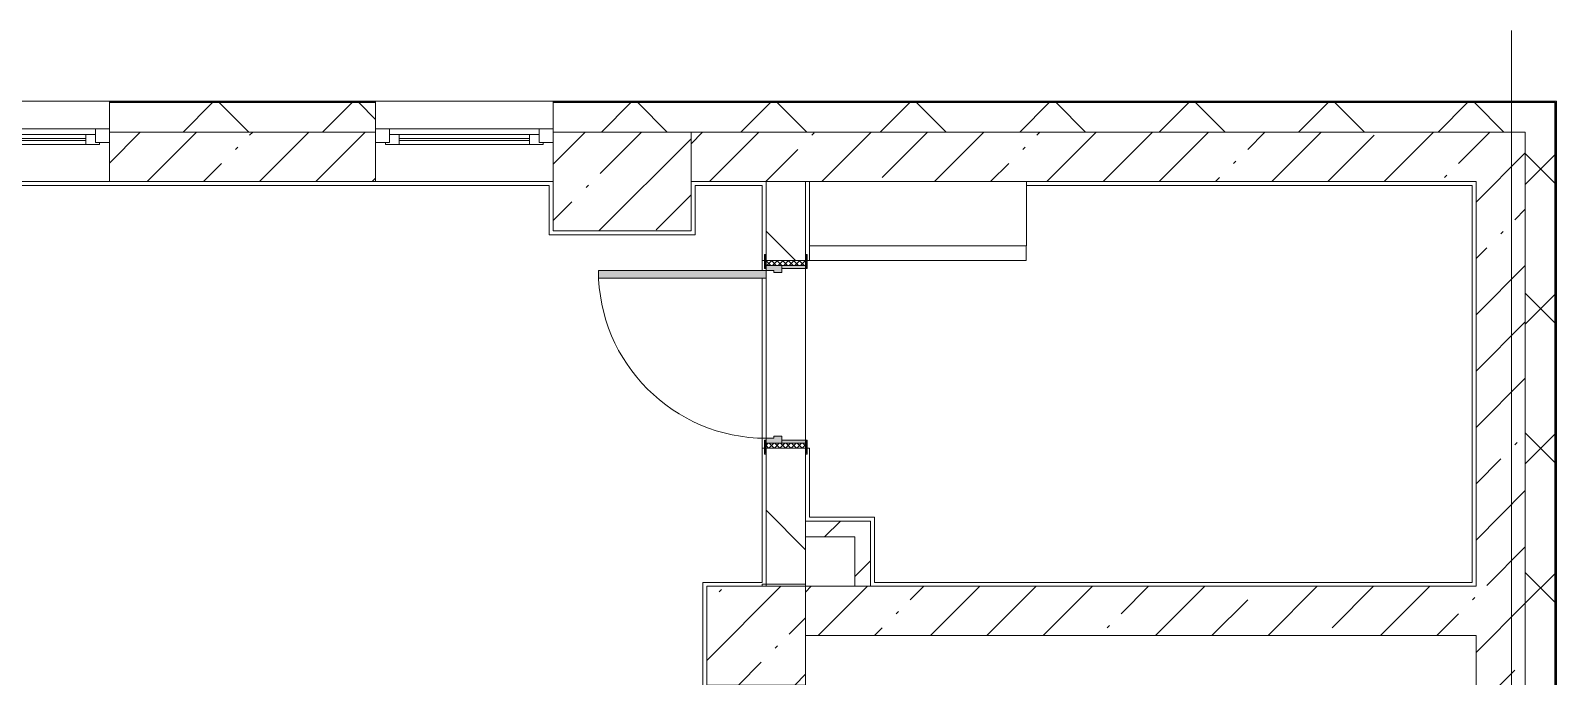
# Model space of a CAD drawing. Header units: millimetres. Extents: x -5507 to 191320, y -8553 to 29000.
# Drawn here: x 179840 to 187578, y 18643 to 21915 of the extents above; entities that cross this region are included whole.
import ezdxf

# ---------------------------------------------------------------- set-up
doc = ezdxf.new("R2010")
doc.units = ezdxf.units.MM
for name, color, linetype, lineweight, true_color in [('A-DOOR-1', 7, 'Continuous', 5, 0xaaaaaa), ('A-DOOR-2', 7, 'Continuous', 5, 0xe2e2e2), ('A-DOOR-FRAM-1', 7, 'Continuous', 5, 0xe2e2e2), ('A-DOOR-FRAM-2', 7, 'Continuous', 5, 0xaaaaaa), ('A-FLOR-2', 7, 'Continuous', 5, 0xaaaaaa)]:
    doc.layers.add(name, color=color, linetype=linetype, lineweight=lineweight, true_color=true_color)
for name, color, linetype, lineweight in [('A-GLAZ-2', 7, 'Continuous', 5), ('A-WALL', 7, 'Continuous', 9), ('A-WALL-4', 7, 'Continuous', 5), ('I-WALL-2', 7, 'Continuous', 5), ('S-COLS-2', 7, 'Continuous', 5), ('Оси', 7, 'Continuous', 9)]:
    doc.layers.add(name, color=color, linetype=linetype, lineweight=lineweight)
pattern_1 = [(45, (62340, 0), (-285.1231, 285.1231), []), (45, (62625.1, 0), (-285.1231, 285.1231), [504.031, -100.806, 16.764, -84.042])]
pattern_2 = [(45, (62340, 0), (-353.5534, 353.5534), []), (135, (62340, 0), (-353.5534, -353.5534), [])]
pattern_3 = [(45, (62339.98, 0), (-176.7767, 176.7767), [])]

# ---------------------------------------------------------------- blocks, each defined once
blk = doc.blocks.new('120_Окно_СКБ_1Ст - 120_Окно_СКБ_1Ст 900х2500_h_ с форточкой-22876038-3_5_1_птичка')
at = {"layer": 'A-GLAZ-2'}
for p, q in [((-450, -127), (-450, -57)), ((-450, -57), (-380, -57)), ((450, -57), (-450, -57)), ((-380, -57), (-380, -127)), ((380, -127), (380, -57)), ((380, -57), (450, -57)), ((450, -57), (450, -127)), ((-380, -127), (-450, -127)), ((-450, -127), (-400, -127)), ((-380, -127), (-400, -127)), ((-400, -127), (-400, -137)), ((-400, -137), (400, -137)), ((400, -137), (-400, -137)), ((380, -87), (-380, -87)), ((-380, -87), (-380, -127)), ((-330, -137), (-330, -87)), ((-330, -107), (330, -107)), ((330, -117), (-330, -117)), ((330, -137), (330, -87)), ((380, -127), (380, -87)), ((450, -127), (380, -127)), ((400, -127), (380, -127)), ((400, -127), (450, -127)), ((400, -137), (400, -127))]:
    blk.add_line(p, q, dxfattribs=at)
blk = doc.blocks.new('110_Дверь_СКБ_1Ст_Внутренняя1 - Д-8 950x2100h_охрана-V84-3_5_1_птичка')
at = {"layer": 'A-DOOR-1'}
h = blk.add_hatch(dxfattribs=at)
h.set_pattern_fill('FP_68', color=256, style=0, pattern_type=2)
h.set_pattern_definition([(135, (1826.41, 164.685), (-14.14214, -14.14214), []), (225, (1826.41, 164.685), (14.14214, -14.14214), [])])
h.paths.add_polyline_path([(487.5, 100), (462.5, 100), (462.5, -100), (487.5, -100), (487.5, -35.9)])
at = {"layer": 'A-DOOR-2'}
h = blk.add_hatch(color=256, dxfattribs=at)
h.paths.add_polyline_path([(-412.5, 100), (-437.5, 100), (-437.5, 20), (-402.5, 20), (-402.5, 60), (-412.5, 60)])
h.paths.add_polyline_path([(444.2, 100), (437.5, 100), (437.5, 60), (427.5, 60), (427.5, 20), (462.5, 20), (462.5, 100)])
at = {"layer": 'A-DOOR-FRAM-1'}
for points in [[(397.5, 950), (397.5, 100), (437.5, 100), (437.5, 950)], [(-422.5, 108), (-492.5, 108), (-488, 100), (-422.5, 100)], [(517.5, 108), (447.5, 108), (447.5, 100), (517.5, 100)], [(-422.5, 20), (-437.5, 20), (-437.5, -100), (-422.5, -100), (-422.5, -35.9)], [(462.5, 20), (447.5, 20), (447.5, -100), (462.5, -100), (462.5, -35.9)], [(-422.5, -100), (-492.5, -100), (-488, -108), (-422.5, -108)], [(447.5, -100), (447.5, -108), (517.5, -108), (517.5, -100)]]:
    blk.add_hatch(color=256, dxfattribs=at).paths.add_polyline_path(points)
at = {"layer": 'A-DOOR-FRAM-2'}
h = blk.add_hatch(dxfattribs=at)
h.set_pattern_fill('FP_69', color=256, style=0, pattern_type=2)
h.set_pattern_definition([(45, (-296.384, 164.685), (-14.1421, 14.1421), []), (135, (-296.384, 164.685), (-14.1421, -14.1421), [])])
h.paths.add_polyline_path([(-437.5, 100), (-462.5, 100), (-462.5, -100), (-437.5, -100), (-437.5, -35.9)])
at = {"layer": 'A-DOOR-1'}
for p, q in [((437.5, 950), (397.5, 950)), ((397.5, 950), (397.5, 100)), ((437.5, 100), (437.5, 950)), ((397.5, 100), (437.5, 100))]:
    blk.add_line(p, q, dxfattribs=at)
blk.add_arc((437.5, 100), 850, 90, 180, dxfattribs=at)
at = {"layer": 'A-DOOR-FRAM-2'}
for p, q in [((-422.5, 108), (-492.5, 108)), ((-492.5, 108), (-492.5, 100)), ((-492.5, 100), (-422.5, 100)), ((-437.5, 100), (-462.5, 100)), ((-462.5, 100), (-462.5, -100)), ((-412.5, 100), (-437.5, 100)), ((-437.5, 100), (-437.5, 20)), ((-437.5, -100), (-437.5, 100)), ((-422.5, 100), (-437.5, 100)), ((-437.5, 100), (-437.5, 99)), ((-437.5, 99), (-422.5, 99)), ((-422.5, 100), (-422.5, 108)), ((-422.5, 99), (-422.5, 100)), ((-412.5, 60), (-412.5, 100)), ((437.5, 100), (437.5, 60)), ((462.5, 100), (437.5, 100)), ((517.5, 108), (447.5, 108)), ((447.5, 108), (447.5, 100)), ((462.5, 100), (447.5, 100)), ((447.5, 100), (447.5, 99)), ((447.5, 100), (517.5, 100)), ((447.5, 99), (462.5, 99)), ((462.5, 20), (462.5, 100)), ((487.5, 100), (462.5, 100)), ((462.5, 100), (462.5, -100)), ((462.5, 99), (462.5, 100)), ((487.5, -100), (487.5, 100)), ((517.5, 100), (517.5, 108)), ((-437.5, 20), (-402.5, 20)), ((-422.5, 20), (-437.5, 20)), ((-437.5, 20), (-437.5, -100)), ((-422.5, -100), (-422.5, 20)), ((-402.5, 60), (-412.5, 60)), ((-402.5, 20), (-402.5, 60)), ((437.5, 60), (427.5, 60)), ((427.5, 60), (427.5, 20)), ((427.5, 20), (462.5, 20)), ((462.5, 20), (447.5, 20)), ((447.5, 20), (447.5, -100)), ((462.5, -100), (462.5, 20)), ((-422.5, -100), (-492.5, -100)), ((-492.5, -100), (-492.5, -108)), ((-492.5, -108), (-422.5, -108)), ((-462.5, -100), (-437.5, -100)), ((-437.5, -100), (-422.5, -100)), ((-422.5, -108), (-422.5, -100)), ((447.5, -100), (462.5, -100)), ((517.5, -100), (447.5, -100)), ((447.5, -100), (447.5, -108)), ((447.5, -108), (517.5, -108)), ((462.5, -100), (487.5, -100)), ((517.5, -108), (517.5, -100))]:
    blk.add_line(p, q, dxfattribs=at)
blk = doc.blocks.new('120_Окно_СКБ_1Ст - 120_Окно_СКБ_1Ст 900х2500_h_ с форточкой-V76-3_5_1_птичка')
at = {"layer": 'A-GLAZ-2'}
for p, q in [((-450, -127), (-450, -57)), ((-450, -57), (-380, -57)), ((450, -57), (-450, -57)), ((-380, -57), (-380, -127)), ((380, -127), (380, -57)), ((380, -57), (450, -57)), ((450, -57), (450, -127)), ((-380, -127), (-450, -127)), ((-450, -127), (-400, -127)), ((-380, -127), (-400, -127)), ((-400, -127), (-400, -137)), ((-400, -137), (400, -137)), ((400, -137), (-400, -137)), ((380, -87), (-380, -87)), ((-380, -87), (-380, -127)), ((-330, -137), (-330, -87)), ((-330, -107), (330, -107)), ((330, -117), (-330, -117)), ((330, -137), (330, -87)), ((380, -127), (380, -87)), ((450, -127), (380, -127)), ((400, -127), (380, -127)), ((400, -127), (449.8, -127)), ((400, -137), (400, -127))]:
    blk.add_line(p, q, dxfattribs=at)
blk = doc.blocks.new('BSC_Колонна _Прямоугольная - 700х500-23282984-3_5_1_птичка')
at = {"layer": 'S-COLS-2'}
h = blk.add_hatch(dxfattribs=at)
h.set_pattern_fill('FP_113', color=256, style=0, pattern_type=2)
h.set_pattern_definition([(45, (-120500, -21150), (-285.1231, 285.1231), []), (45, (-120214.88, -21150), (-285.1231, 285.1231), [504.031, -100.806, 16.764, -84.042])])
h.paths.add_polyline_path([(-350, -250), (350, -250), (350, 250), (-350, 250)])
for p, q in [((350, 250), (-350, 250)), ((-350, 250), (-350, -250)), ((350, -250), (350, 250)), ((-350, -250), (350, -250))]:
    blk.add_line(p, q, dxfattribs=at)
blk = doc.blocks.new('BSC_Колонна _Прямоугольная - 500х500-V128-3_5_1_птичка')
at = {"layer": 'S-COLS-2'}
h = blk.add_hatch(dxfattribs=at)
h.set_pattern_fill('FP_142', color=256, style=0, pattern_type=2)
h.set_pattern_definition([(45, (-121180, -18850), (-285.1231, 285.1231), []), (45, (-120894.88, -18850), (-285.1231, 285.1231), [504.031, -100.806, 16.764, -84.042])])
h.paths.add_polyline_path([(250, -250), (250, 250), (-250, 250), (-250, -250)])
for p, q in [((250, 250), (-250, 250)), ((-250, 250), (-250, -250)), ((250, -250), (250, 250)), ((-250, -250), (250, -250))]:
    blk.add_line(p, q, dxfattribs=at)
blk = doc.blocks.new('Зашивка приборов отопления43 - Зашивка приборов отопления-33398518-3_5_1_птичка')
at = {"layer": 'A-WALL-4'}
for p, q in [((121290.8, 18994.6), (121290.8, 18669.6)), ((122390.8, 18669.6), (122390.8, 18994.6)), ((121290.8, 18669.6), (122390.8, 18669.6)), ((122389.3, 18669.6), (121290.8, 18669.6)), ((121290.8, 18669.6), (121290.8, 18594.6)), ((122389.3, 18594.6), (122389.3, 18669.6)), ((121290.8, 18594.6), (122389.3, 18594.6))]:
    blk.add_line(p, q, dxfattribs=at)

msp = doc.modelspace()

# ---------------------------------------------------------------- hatches: boundary and pattern name
at = {"layer": 'A-WALL-4'}
h = msp.add_hatch(dxfattribs=at)
h.set_pattern_fill('FP_66', color=256, style=0, pattern_type=2)
h.set_pattern_definition(pattern_2)
h.paths.add_polyline_path([(187570, 21400), (187570, 21550), (182490.2, 21550), (182490.2, 21400), (187420, 21400)])
h.paths.add_polyline_path([(180731, 21400), (181590.2, 21400), (181590.2, 21550), (180240.4, 21550), (180240.4, 21400)])
h.paths.add_polyline_path([(169190.4, 21400), (169190.4, 21550), (167890.2, 21550), (167890.2, 21400), (168612.6, 21400)])
h.paths.add_polyline_path([(170090.4, 21400), (171390.4, 21400), (171390.4, 21550), (170090.4, 21550)])
h.paths.add_polyline_path([(172290.4, 21400), (173590, 21400), (173590, 21550), (172290.4, 21550)])
h.paths.add_polyline_path([(166990.2, 21400), (166990.2, 21550), (165790, 21550), (165790, 21400), (165816, 21400)])
h.paths.add_polyline_path([(155650, 21400), (155650, 21550), (155630, 21550), (155630, 21400)])
h.paths.add_polyline_path([(178866.6, 21400), (179340.4, 21400), (179340.4, 21550), (178470.4, 21550), (178470.4, 21400)])
h.paths.add_polyline_path([(177002.3, 21400), (177040.4, 21400), (177040.4, 21550), (175890, 21550), (175890, 21400)])
h.paths.add_polyline_path([(163019.5, 21400), (163490, 21400), (163490, 21550), (158950, 21550), (158950, 21400), (162920, 21400)])
h = msp.add_hatch(dxfattribs=at)
h.set_pattern_fill('FP_66', color=256, style=0, pattern_type=2)
h.set_pattern_definition(pattern_2)
h.paths.add_polyline_path([(187420, -250), (187570, -250), (187570, 7700), (187420, 7700), (187420, -100)])
h.paths.add_polyline_path([(187570, 8900), (187570, 10820), (187420, 10820), (187420, 8900)])
h.paths.add_polyline_path([(187570, 13120), (187570, 21400), (187420, 21400), (187420, 13120)])
at = {"layer": 'I-WALL-2'}
h = msp.add_hatch(dxfattribs=at)
h.set_pattern_fill('FP_62', color=256, style=0, pattern_type=2)
h.set_pattern_definition(pattern_1)
h.paths.add_polyline_path([(183190, 21150), (183380, 21150), (183380, 21400), (183190, 21400), (183190, 21203.4)])
h.paths.add_polyline_path([(181590.2, 21150), (181590.2, 21400), (180240.4, 21400), (180240.4, 21150), (180731, 21150)])
h.paths.add_polyline_path([(170090.4, 21150), (171390.4, 21150), (171390.4, 21400), (170090.4, 21400)])
h.paths.add_polyline_path([(169190.4, 21150), (169190.4, 21400), (168390, 21400), (168390, 21150), (168612.6, 21150)])
h.paths.add_polyline_path([(172290.4, 21150), (172690, 21150), (172690, 21400), (172290.4, 21400)])
h.paths.add_polyline_path([(173590, 21150), (173590, 21400), (173390, 21400), (173390, 21150)])
h.paths.add_polyline_path([(179340.4, 21150), (179340.4, 21400), (178470.4, 21400), (178470.4, 21150), (178866.6, 21150)])
h.paths.add_polyline_path([(175890, 21150), (177040.4, 21150), (177040.4, 21400), (175890, 21400)])
h.paths.add_polyline_path([(163140, 21150), (163490, 21150), (163490, 21400), (163140, 21400)])
h.paths.add_polyline_path([(166990.2, 21150), (166990.2, 21400), (165790, 21400), (165790, 21150), (165816, 21150)])
h = msp.add_hatch(dxfattribs=at)
h.set_pattern_fill('FP_62', color=256, style=0, pattern_type=2)
h.set_pattern_definition(pattern_1)
h.paths.add_polyline_path([(183527.6, 21150), (187170, 21150), (187170, 21400), (183380, 21400), (183380, 21150)])
h = msp.add_hatch(dxfattribs=at)
h.set_pattern_fill('FP_62', color=256, style=0, pattern_type=2)
h.set_pattern_definition(pattern_1)
h.paths.add_polyline_path([(187170, 10600), (187420, 10600), (187420, 10820), (187170, 10820), (187170, 10643.6)])
h.paths.add_polyline_path([(187420, 13120), (187420, 21400), (187170, 21400), (187170, 13120)])
h = msp.add_hatch(dxfattribs=at)
h.set_pattern_fill('FP_65', color=256, style=0, pattern_type=2)
h.set_pattern_definition([(135, (62340, 0), (-353.5534, -353.5534), [])])
h.paths.add_polyline_path([(183770, 19100), (183770, 19800), (183570, 19800), (183570, 19100)])
h.paths.add_polyline_path([(183770, 20750), (183770, 21150), (183570, 21150), (183570, 20750)])
h = msp.add_hatch(dxfattribs=at)
h.set_pattern_fill('FP_67', color=256, style=0, pattern_type=2)
h.set_pattern_definition(pattern_3)
h.paths.add_polyline_path([(184020, 19350), (184100, 19350), (184100, 19430), (183770, 19430), (183770, 19350)])
h = msp.add_hatch(dxfattribs=at)
h.set_pattern_fill('FP_67', color=256, style=0, pattern_type=2)
h.set_pattern_definition(pattern_3)
h.paths.add_polyline_path([(184100, 19100), (184100, 19350), (184020, 19350), (184020, 19100)])
h = msp.add_hatch(dxfattribs=at)
h.set_pattern_fill('FP_62', color=256, style=0, pattern_type=2)
h.set_pattern_definition(pattern_1)
h.paths.add_polyline_path([(183550, 10380), (183770, 10380), (183770, 10825), (183550, 10825), (183550, 10400)])
h.paths.add_polyline_path([(183770, 12225), (183770, 13400), (183550, 13400), (183550, 12225), (183720, 12225)])
h.paths.add_polyline_path([(183550, 13900), (183770, 13900), (183770, 18600), (183550, 18600), (183550, 14692.9)])
h.paths.add_polyline_path([(183769.6, 19100), (183770, 19100), (183770, 19110), (183550, 19110), (183550, 19100)])
h = msp.add_hatch(dxfattribs=at)
h.set_pattern_fill('FP_62', color=256, style=0, pattern_type=2)
h.set_pattern_definition(pattern_1)
h.paths.add_polyline_path([(187170, 18850), (187170, 19100), (183770, 19100), (183770, 18850), (186324.1, 18850)])

# ---------------------------------------------------------------- linework, layer by layer
at = {"layer": 'A-FLOR-2'}
for p, q in [((182470.2, 21130), (178460.4, 21130)), ((182470.2, 20880), (182470.2, 21130)), ((183550, 21130), (183210, 21130)), ((183210, 21130), (183210, 20880)), ((183550, 21130), (183550, 20700)), ((187150, 21130), (184890, 21130)), ((187150, 19120), (187150, 21130)), ((183210, 20880), (182470.2, 20880)), ((183562, 20750), (183550, 20750)), ((183790, 20750), (183778, 20750)), ((183550, 20660), (183550, 19120)), ((183550, 19800), (183562, 19800)), ((183778, 19800), (183790, 19800)), ((183790, 19800), (183790, 19450)), ((183790, 19450), (184120, 19450)), ((184120, 19450), (184120, 19120)), ((183250, 18580), (183250, 19120)), ((183250, 19120), (183550, 19120)), ((184120, 19120), (187150, 19120))]:
    msp.add_line(p, q, dxfattribs=at)
at = {"layer": 'A-WALL'}
for p, q in [((181590.2, 21553), (180240.4, 21553)), ((181590.2, 21550), (180240.4, 21550)), ((187573, 21553), (182490.2, 21553)), ((187570, 21550), (182490.2, 21550)), ((187570, 13120), (187570, 21550)), ((187573, 13120), (187573, 21553)), ((181590.2, 21400), (180240.4, 21400)), ((183190, 21400), (187170, 21400)), ((187420, 21400), (187420, 13120)), ((187420, 13120), (187420, 21400)), ((183770, 21150), (183570, 21150)), ((183770, 19430), (183770, 19350)), ((184020, 19100), (184100, 19100))]:
    msp.add_line(p, q, dxfattribs=at)
at = {"layer": 'A-WALL-4'}
for p, q in [((187578, 21558), (173590, 21558)), ((180240.4, 21558), (180240.4, 21400)), ((181590.2, 21400), (181590.2, 21558)), ((182490.2, 21558), (182490.2, 21400)), ((187578, 7700), (187578, 21558)), ((187420, 21400), (187420, 21400))]:
    msp.add_line(p, q, dxfattribs=at)
at = {"layer": 'I-WALL-2'}
for p, q in [((180240.4, 21400), (180240.4, 21150)), ((181590.2, 21150), (181590.2, 21400)), ((187420, 21400), (187170, 21400)), ((178440.4, 21150), (182490, 21150)), ((183190, 21150), (183570, 21150)), ((183570, 21150), (183570, 20780)), ((183770, 20780), (183770, 21150)), ((183770, 21150), (187170, 21150)), ((187170, 21150), (187170, 19100)), ((183570, 19850), (183570, 20660)), ((183770, 20710), (183770, 19840)), ((183570, 19770), (183570, 19100)), ((183770, 19430), (183770, 19770)), ((184100, 19430), (183770, 19430)), ((184100, 19100), (184100, 19430)), ((183770, 19350), (184020, 19350)), ((183770, 19100), (183770, 19350)), ((184020, 19350), (184020, 19100)), ((183550, 19110), (183550, 19100)), ((183770, 19110), (183550, 19110)), ((184020, 19100), (183770, 19100)), ((187170, 19100), (184100, 19100)), ((183770, 18850), (187170, 18850)), ((187170, 18850), (187170, 10600))]:
    msp.add_line(p, q, dxfattribs=at)
at = {"layer": 'Оси'}
msp.add_line((187350, 10029.8), (187350, 21915.1), dxfattribs=at)

# ---------------------------------------------------------------- block references
at = {"layer": 'A-DOOR-1', "rotation": 89.99999999999987}
msp.add_blockref('110_Дверь_СКБ_1Ст_Внутренняя1 - Д-8 950x2100h_охрана-V84-3_5_1_птичка', (183670, 20262.5), dxfattribs=at)
at = {"layer": 'A-GLAZ-2'}
for name, p in [('120_Окно_СКБ_1Ст - 120_Окно_СКБ_1Ст 900х2500_h_ с форточкой-22876038-3_5_1_птичка', (179790.4, 21475)), ('120_Окно_СКБ_1Ст - 120_Окно_СКБ_1Ст 900х2500_h_ с форточкой-V76-3_5_1_птичка', (182040.2, 21475))]:
    msp.add_blockref(name, p, dxfattribs=at)
at = {"layer": 'A-WALL-4'}
msp.add_blockref('Зашивка приборов отопления43 - Зашивка приборов отопления-33398518-3_5_1_птичка', (62499.2, 2155.4), dxfattribs=at)
at = {"layer": 'S-COLS-2'}
for name, p in [('BSC_Колонна _Прямоугольная - 700х500-23282984-3_5_1_птичка', (182840, 21150)), ('BSC_Колонна _Прямоугольная - 500х500-V128-3_5_1_птичка', (183520, 18850))]:
    msp.add_blockref(name, p, dxfattribs=at)

doc.saveas('drawing.dxf')
